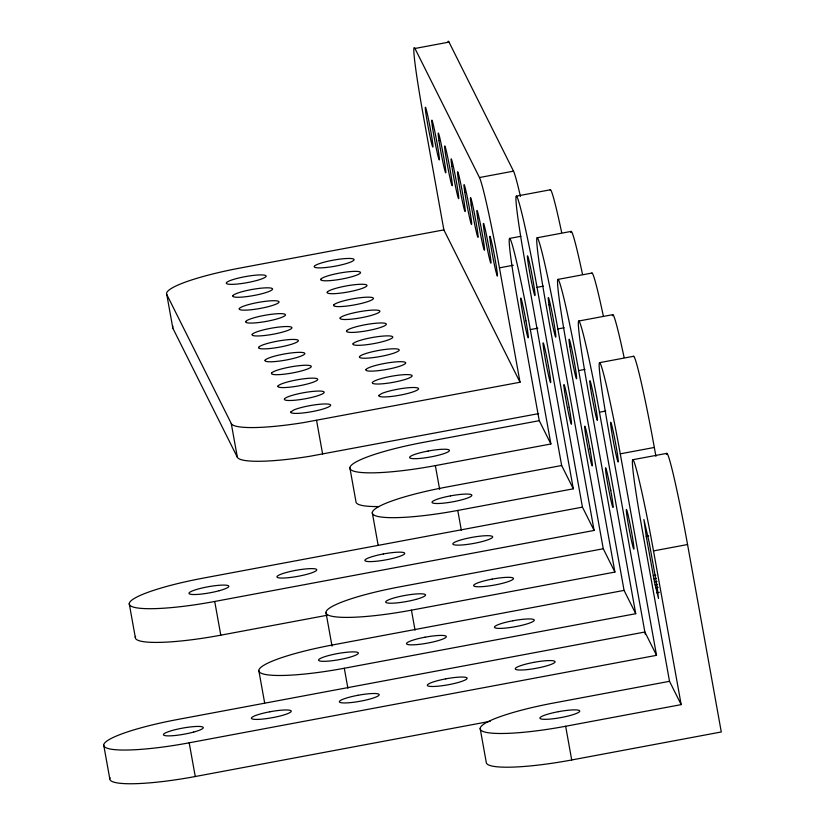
<?xml version="1.0" encoding="UTF-8"?>
<svg xmlns="http://www.w3.org/2000/svg" width="825" height="825" viewBox="0 0 825 825"><rect width="100%" height="100%" fill="white"/><g stroke="black" fill="none" stroke-linecap="round" stroke-linejoin="round"><path stroke-width="1.24" d="M443.871 229.886L240.446 267.97A80.933 12.519 -10.2 0 0 166.774 294.504L231.278 423.555A80.933 12.519 -10.2 0 0 304.105 422.513L520.028 382.243L443.871 229.886L423.287 115.49A80.902 3.63 79.4 0 1 414.965 48.479L449.006 42.106L513.511 171.157A80.902 3.63 79.4 0 1 520.42 196.402M414.965 48.479L479.469 177.53L513.511 171.157M516.326 196.154L550.378 189.781M509.592 238.415L520.936 236.29M537.137 237.775L571.178 231.402M479.469 177.53A80.902 3.63 79.4 0 1 499.445 267.847L513.315 265.248M557.937 279.407L591.989 273.034M561.65 465.506L446.119 487.132A80.902 12.519 -10.2 0 0 372.508 513.655A80.902 12.519 -10.2 0 0 457.772 510.438L573.303 488.812L561.65 465.506L525.391 264.021A80.902 3.63 79.4 0 1 517.069 197.01A80.902 3.63 79.4 0 1 537.044 287.327L543.345 286.151M539.241 420.678L423.71 442.303A80.902 12.519 -10.2 0 0 350.089 468.827A80.902 12.519 -10.2 0 0 435.363 465.609L550.894 443.984L539.241 420.678L518.657 306.281A80.902 3.63 79.4 0 1 510.324 239.271A80.902 3.63 79.4 0 1 530.31 329.588L537.869 328.175M578.748 321.028L612.8 314.655M582.45 507.138L203.074 578.15A80.902 12.519 -10.2 0 0 129.463 604.673A80.902 12.519 -10.2 0 0 214.727 601.466L594.103 530.444L582.45 507.138L546.202 305.642A80.902 3.63 79.4 0 1 537.869 238.631A80.902 3.63 79.4 0 1 557.855 328.948L564.156 327.772M599.558 362.66L633.6 356.287M603.261 548.759L399.785 586.853A80.902 12.519 -10.2 0 0 326.174 613.377A80.902 12.519 -10.2 0 0 411.438 610.16L614.914 572.076L603.261 548.759L567.002 347.263A80.902 3.63 79.4 0 1 558.68 280.263A80.902 3.63 79.4 0 1 578.655 370.58L584.966 369.404M166.774 294.504L172.848 328.216L237.352 457.267A80.933 12.519 -10.2 0 0 310.169 456.225L538.663 413.614M624.071 590.391L332.64 644.944A80.902 12.519 -10.2 0 0 259.029 671.467A80.902 12.519 -10.2 0 0 344.293 668.25L635.724 613.707L624.071 590.391L587.812 388.895A80.902 3.63 79.4 0 1 579.49 321.884A80.902 3.63 79.4 0 1 599.466 412.211L605.767 411.025M645.305 634.425L608.623 430.526A80.902 3.63 79.4 0 1 600.291 363.516A80.902 3.63 79.4 0 1 620.276 453.832L654.318 447.459L655.916 456.318M632.796 459.731L666.837 453.358M646.233 536.333L643.892 519.502L649.141 542.159L657.236 587.431L658.484 598.465L654.472 581.883L646.233 536.333L648.749 535.858M669.518 681.316L553.998 702.941A80.902 12.519 -10.2 0 0 480.377 729.475A80.902 12.519 -10.2 0 0 565.651 726.258L681.172 704.632L669.518 681.316L641.86 527.598A80.902 3.63 79.4 0 1 633.528 460.587A80.902 3.63 79.4 0 1 653.513 550.904L687.555 544.531L721.287 731.971L571.715 759.969A80.902 12.519 -10.2 0 1 486.234 762.228L480.171 728.516M135.589 636.384A80.902 12.519 -10.2 0 0 220.791 635.178L326.989 615.295M653.307 575.664L655.823 575.2M653.874 578.779L656.401 578.304M654.472 581.883L656.989 581.419M655.071 584.915L657.597 584.44M655.669 587.782L658.185 587.307M656.772 592.783L659.288 592.309M656.525 655.328L644.872 632.022L177.54 719.503A80.902 12.519 -10.2 0 0 103.929 746.027A80.902 12.519 -10.2 0 0 189.193 742.809L656.525 655.328L620.276 453.832M110.065 777.727A80.902 12.519 -10.2 0 0 195.257 776.521L490.267 721.298M653.513 550.904L681.172 704.632M599.466 412.211L635.724 613.707M578.655 370.58L614.914 572.076M557.855 328.948L594.103 530.444M537.044 287.327L573.303 488.812M530.31 329.588L550.894 443.984M499.445 267.847L520.028 382.243M565.651 726.258L571.715 759.969M457.772 510.438L461.371 530.423M435.363 465.609L439.632 489.338M411.438 610.16L415.037 630.145M372.292 512.696L378.139 545.16M349.882 467.868L355.946 501.579A80.902 12.519 -10.2 0 0 378.974 506.55M316.552 420.338L322.616 454.049M344.293 668.25L347.892 688.236M325.957 612.418L332.021 646.13M231.278 423.555L237.352 457.267M258.813 670.508L264.66 702.972M214.727 601.466L220.791 635.178M189.193 742.809L195.257 776.521M129.247 603.714L135.31 637.426M103.713 745.068L109.787 778.779M666.466 454.462A80.902 3.63 79.4 0 1 687.555 544.531M633.373 356.596A80.902 3.63 79.4 0 1 654.318 447.459M570.807 232.506A80.902 3.63 79.4 0 1 582.46 274.117M612.428 315.758A80.902 3.63 79.4 0 1 624.082 357.369M591.752 273.343A80.902 3.63 79.4 0 1 603.271 315.738M550.141 190.09A80.902 3.63 79.4 0 1 561.66 232.495M172.848 328.216A80.933 12.519 -10.2 0 1 172.92 326.205M448.037 41.559A80.902 3.63 79.4 0 1 449.006 42.106M226.38 282.851L226.359 283.346A20.223 3.125 -10.2 0 0 238.497 283.913L241.467 283.552A20.223 3.125 -10.2 0 0 266.083 275.911L265.609 275.509A20.223 3.125 -10.2 0 0 256.709 275.086L253.935 275.354A20.223 3.125 -10.2 0 0 226.38 282.851M232.825 295.752L232.805 296.257A20.223 3.125 -10.2 0 0 244.953 296.825L247.912 296.453A20.223 3.125 -10.2 0 0 272.528 288.822L272.054 288.41A20.223 3.125 -10.2 0 0 263.165 287.997L260.391 288.255A20.223 3.125 -10.2 0 0 232.825 295.752M239.281 308.663L239.26 309.158A20.223 3.125 -10.2 0 0 251.398 309.726L254.368 309.365A20.223 3.125 -10.2 0 0 278.984 301.723L278.51 301.311A20.223 3.125 -10.2 0 0 269.61 300.898L266.836 301.156A20.223 3.125 -10.2 0 0 239.281 308.663M245.726 321.564L245.706 322.07A20.223 3.125 -10.2 0 0 257.854 322.637L260.813 322.266A20.223 3.125 -10.2 0 0 285.429 314.634L284.955 314.222A20.223 3.125 -10.2 0 0 276.066 313.809L273.292 314.067A20.223 3.125 -10.2 0 0 245.726 321.564M252.182 334.465L252.161 334.971A20.223 3.125 -10.2 0 0 264.299 335.538L267.269 335.177A20.223 3.125 -10.2 0 0 291.885 327.535L291.411 327.123A20.223 3.125 -10.2 0 0 282.511 326.71L279.737 326.968A20.223 3.125 -10.2 0 0 252.182 334.465M258.627 347.377L258.607 347.872A20.223 3.125 -10.2 0 0 270.755 348.439L273.714 348.078A20.223 3.125 -10.2 0 0 298.33 340.436L297.856 340.034A20.223 3.125 -10.2 0 0 288.967 339.611L286.192 339.869A20.223 3.125 -10.2 0 0 258.627 347.377M265.073 360.278L265.062 360.783A20.223 3.125 -10.2 0 0 277.2 361.35L280.17 360.979A20.223 3.125 -10.2 0 0 304.786 353.347L304.312 352.935A20.223 3.125 -10.2 0 0 295.412 352.522L292.638 352.78A20.223 3.125 -10.2 0 0 265.073 360.278M271.528 373.178L271.507 373.684A20.223 3.125 -10.2 0 0 283.656 374.251L286.615 373.89A20.223 3.125 -10.2 0 0 311.231 366.248L310.757 365.836A20.223 3.125 -10.2 0 0 301.868 365.423L299.093 365.681A20.223 3.125 -10.2 0 0 271.528 373.178M277.973 386.09L277.963 386.585A20.223 3.125 -10.2 0 0 290.101 387.152L293.071 386.791A20.223 3.125 -10.2 0 0 317.687 379.149L317.213 378.747A20.223 3.125 -10.2 0 0 308.313 378.324L305.539 378.593A20.223 3.125 -10.2 0 0 277.973 386.09M284.429 398.991L284.408 399.496A20.223 3.125 -10.2 0 0 296.557 400.063L299.516 399.692A20.223 3.125 -10.2 0 0 324.132 392.061L323.658 391.648A20.223 3.125 -10.2 0 0 314.768 391.236L311.994 391.493A20.223 3.125 -10.2 0 0 284.429 398.991M290.874 411.902L290.864 412.397A20.223 3.125 -10.2 0 0 303.002 412.964L305.972 412.603A20.223 3.125 -10.2 0 0 330.588 404.962L330.113 404.549A20.223 3.125 -10.2 0 0 321.214 404.137L318.44 404.394A20.223 3.125 -10.2 0 0 293.803 409.973L290.874 411.902M314.325 266.382L314.315 266.887A20.223 3.125 -10.2 0 0 326.452 267.455L329.423 267.094A20.223 3.125 -10.2 0 0 354.028 259.452L353.564 259.04A20.223 3.125 -10.2 0 0 344.664 258.627L341.89 258.885A20.223 3.125 -10.2 0 0 314.325 266.382M320.781 279.293L320.76 279.788A20.223 3.125 -10.2 0 0 332.908 280.356L335.868 279.995A20.223 3.125 -10.2 0 0 360.484 272.353L360.009 271.951A20.223 3.125 -10.2 0 0 351.12 271.528L348.336 271.786A20.223 3.125 -10.2 0 0 320.781 279.293M327.226 292.194L327.216 292.7A20.223 3.125 -10.2 0 0 339.353 293.267L342.323 292.896A20.223 3.125 -10.2 0 0 366.929 285.264L366.455 284.852A20.223 3.125 -10.2 0 0 357.565 284.439L354.791 284.697A20.223 3.125 -10.2 0 0 327.226 292.194M333.682 305.095L333.661 305.601A20.223 3.125 -10.2 0 0 345.799 306.168L348.769 305.807A20.223 3.125 -10.2 0 0 373.385 298.165L372.91 297.753A20.223 3.125 -10.2 0 0 364.021 297.34L361.237 297.598A20.223 3.125 -10.2 0 0 333.682 305.095M340.127 318.007L340.117 318.502A20.223 3.125 -10.2 0 0 352.254 319.069L355.224 318.708A20.223 3.125 -10.2 0 0 379.83 311.066L379.356 310.664A20.223 3.125 -10.2 0 0 370.466 310.241L367.692 310.509A20.223 3.125 -10.2 0 0 340.127 318.007M346.582 330.907L346.562 331.413A20.223 3.125 -10.2 0 0 358.7 331.98L361.67 331.609A20.223 3.125 -10.2 0 0 386.286 323.978L385.811 323.565A20.223 3.125 -10.2 0 0 376.922 323.153L374.137 323.41A20.223 3.125 -10.2 0 0 346.582 330.907M353.028 343.819L353.017 344.314A20.223 3.125 -10.2 0 0 365.155 344.881L368.125 344.52A20.223 3.125 -10.2 0 0 392.731 336.878L392.257 336.466A20.223 3.125 -10.2 0 0 383.367 336.053L380.593 336.311A20.223 3.125 -10.2 0 0 353.028 343.819M359.483 356.72L359.463 357.225A20.223 3.125 -10.2 0 0 371.601 357.792L374.571 357.421A20.223 3.125 -10.2 0 0 399.187 349.79L398.712 349.377A20.223 3.125 -10.2 0 0 389.823 348.965L387.038 349.222A20.223 3.125 -10.2 0 0 359.483 356.72M365.929 369.621L365.918 370.126A20.223 3.125 -10.2 0 0 378.056 370.693L381.026 370.332A20.223 3.125 -10.2 0 0 405.632 362.691L405.157 362.278A20.223 3.125 -10.2 0 0 396.268 361.866L393.494 362.123A20.223 3.125 -10.2 0 0 365.929 369.621M372.384 382.532L372.364 383.027A20.223 3.125 -10.2 0 0 384.502 383.594L387.472 383.233A20.223 3.125 -10.2 0 0 412.088 375.592L411.613 375.189A20.223 3.125 -10.2 0 0 402.724 374.767L399.939 375.024A20.223 3.125 -10.2 0 0 372.384 382.532M378.83 395.433L378.819 395.938A20.223 3.125 -10.2 0 0 390.957 396.505L393.927 396.134A20.223 3.125 -10.2 0 0 418.533 388.503L418.058 388.09A20.223 3.125 -10.2 0 0 409.169 387.678L406.395 387.936A20.223 3.125 -10.2 0 0 381.748 393.515L378.83 395.433M219.213 590.71L216.418 591.432A20.223 3.125 -10.2 0 1 189.038 593.526A20.223 3.125 -10.2 0 1 213.654 585.884L216.614 585.523A20.223 3.125 -10.2 0 1 228.762 586.09A20.223 3.125 -10.2 0 1 219.213 590.71M415.924 599.414L413.129 600.126A20.223 3.125 -10.2 0 1 385.749 602.219A20.223 3.125 -10.2 0 1 410.365 594.588L413.325 594.227A20.223 3.125 -10.2 0 1 425.473 594.784A20.223 3.125 -10.2 0 1 415.924 599.414M348.779 657.504L345.984 658.226A20.223 3.125 -10.2 0 1 318.605 660.32A20.223 3.125 -10.2 0 1 343.221 652.678L346.18 652.317A20.223 3.125 -10.2 0 1 358.328 652.884A20.223 3.125 -10.2 0 1 348.779 657.504M193.679 732.064L190.895 732.775A20.223 3.125 -10.2 0 1 163.505 734.869A20.223 3.125 -10.2 0 1 188.121 727.238L191.091 726.866A20.223 3.125 -10.2 0 1 203.228 727.433A20.223 3.125 -10.2 0 1 193.679 732.064M428.082 451.048L424.988 451.657A20.223 3.125 -10.2 0 0 409.674 457.679A20.223 3.125 -10.2 0 0 427.866 457.421L430.99 456.875A20.223 3.125 -10.2 0 0 449.398 450.244A20.223 3.125 -10.2 0 0 428.082 451.048M450.481 495.877L447.397 496.495A20.223 3.125 -10.2 0 0 432.083 502.507A20.223 3.125 -10.2 0 0 450.275 502.25L453.399 501.703A20.223 3.125 -10.2 0 0 471.807 495.072A20.223 3.125 -10.2 0 0 450.481 495.877M295.391 570.426L292.308 571.044A20.223 3.125 -10.2 0 0 276.994 577.057A20.223 3.125 -10.2 0 0 295.185 576.799L298.31 576.252A20.223 3.125 -10.2 0 0 316.707 569.621A20.223 3.125 -10.2 0 0 295.391 570.426M383.347 553.967L380.263 554.586A20.223 3.125 -10.2 0 0 364.939 560.598A20.223 3.125 -10.2 0 0 383.14 560.34L386.265 559.793A20.223 3.125 -10.2 0 0 404.662 553.163A20.223 3.125 -10.2 0 0 383.347 553.967M471.302 537.498L468.208 538.117A20.223 3.125 -10.2 0 0 452.894 544.129A20.223 3.125 -10.2 0 0 471.085 543.871L474.21 543.324A20.223 3.125 -10.2 0 0 492.618 536.693A20.223 3.125 -10.2 0 0 471.302 537.498M492.102 579.129L489.019 579.748A20.223 3.125 -10.2 0 0 473.705 585.76A20.223 3.125 -10.2 0 0 491.896 585.502L495.021 584.956A20.223 3.125 -10.2 0 0 513.428 578.325A20.223 3.125 -10.2 0 0 492.102 579.129M424.957 637.22L421.874 637.838A20.223 3.125 -10.2 0 0 406.56 643.851A20.223 3.125 -10.2 0 0 424.751 643.593L427.876 643.046A20.223 3.125 -10.2 0 0 446.284 636.415A20.223 3.125 -10.2 0 0 424.957 637.22M512.913 620.761L509.829 621.369A20.223 3.125 -10.2 0 0 494.515 627.392A20.223 3.125 -10.2 0 0 512.707 627.134L515.831 626.587A20.223 3.125 -10.2 0 0 534.229 619.957A20.223 3.125 -10.2 0 0 512.913 620.761M269.868 711.779L266.774 712.398A20.223 3.125 -10.2 0 0 251.46 718.41A20.223 3.125 -10.2 0 0 269.651 718.152L272.776 717.606A20.223 3.125 -10.2 0 0 291.184 710.975A20.223 3.125 -10.2 0 0 269.868 711.779M357.813 695.31L354.729 695.929A20.223 3.125 -10.2 0 0 339.415 701.941A20.223 3.125 -10.2 0 0 357.607 701.683L360.731 701.137A20.223 3.125 -10.2 0 0 379.139 694.506A20.223 3.125 -10.2 0 0 357.813 695.31M445.768 678.851L442.685 679.47A20.223 3.125 -10.2 0 0 427.371 685.482A20.223 3.125 -10.2 0 0 445.562 685.224L448.687 684.678A20.223 3.125 -10.2 0 0 467.084 678.047A20.223 3.125 -10.2 0 0 445.768 678.851M533.723 662.382L530.63 663.001A20.223 3.125 -10.2 0 0 515.316 669.013A20.223 3.125 -10.2 0 0 533.507 668.755L536.632 668.209A20.223 3.125 -10.2 0 0 555.039 661.578A20.223 3.125 -10.2 0 0 533.723 662.382M558.36 711.686L555.266 712.305A20.223 3.125 -10.2 0 0 539.952 718.317A20.223 3.125 -10.2 0 0 558.143 718.059L561.268 717.513A20.223 3.125 -10.2 0 0 579.676 710.882A20.223 3.125 -10.2 0 0 558.36 711.686M425.576 107.477L425.391 107.26A20.223 0.907 79.4 0 0 425.855 113.221L426.216 115.613A20.223 0.907 79.4 0 0 432.382 146.108L432.651 146.809A20.223 0.907 79.4 0 0 432.022 138.672L431.599 135.991A20.223 0.907 79.4 0 0 425.576 107.477M483.636 223.616L483.45 223.41A20.223 0.907 79.4 0 0 483.914 229.371L484.265 231.763A20.223 0.907 79.4 0 0 490.442 262.257L490.71 262.948A20.223 0.907 79.4 0 0 490.071 254.812L489.648 252.13A20.223 0.907 79.4 0 0 483.636 223.616M490.081 236.528L489.895 236.311A20.223 0.907 79.4 0 0 490.359 242.272L490.72 244.664A20.223 0.907 79.4 0 0 495.629 270.383L497.155 275.859A20.223 0.907 79.4 0 0 496.526 267.713L496.103 265.042A20.223 0.907 79.4 0 0 490.081 236.528M531.527 282.006L530.331 275.87A20.223 0.907 79.4 0 1 527.68 256.008A20.223 0.907 79.4 0 1 533.208 281.624L534.126 287.193A20.223 0.907 79.4 0 1 534.755 295.34A20.223 0.907 79.4 0 1 531.527 282.006M631.579 532.187L631.001 529.072A20.223 0.907 79.4 0 0 626.577 509.613A20.223 0.907 79.4 0 0 628.124 523.318L628.66 526.36A20.223 0.907 79.4 0 0 633.662 548.945A20.223 0.907 79.4 0 0 631.579 532.187M610.768 490.555L610.191 487.451A20.223 0.907 79.4 0 0 605.777 467.981A20.223 0.907 79.4 0 0 607.313 481.687L607.85 484.729A20.223 0.907 79.4 0 0 612.851 507.313A20.223 0.907 79.4 0 0 610.768 490.555M589.958 448.934L589.39 445.82A20.223 0.907 79.4 0 0 584.966 426.35A20.223 0.907 79.4 0 0 586.513 440.065L587.049 443.108A20.223 0.907 79.4 0 0 592.041 465.682A20.223 0.907 79.4 0 0 589.958 448.934M569.147 407.302L568.58 404.188A20.223 0.907 79.4 0 0 564.156 384.718A20.223 0.907 79.4 0 0 565.702 398.434L566.239 401.476A20.223 0.907 79.4 0 0 571.23 424.05A20.223 0.907 79.4 0 0 569.147 407.302M548.347 365.681L547.769 362.567A20.223 0.907 79.4 0 0 543.355 343.097A20.223 0.907 79.4 0 0 544.892 356.812L545.428 359.855A20.223 0.907 79.4 0 0 550.43 382.429A20.223 0.907 79.4 0 0 548.347 365.681M525.938 320.853L525.37 317.738A20.223 0.907 79.4 0 0 520.946 298.268A20.223 0.907 79.4 0 0 522.493 311.984L523.029 315.026A20.223 0.907 79.4 0 0 528.021 337.6A20.223 0.907 79.4 0 0 525.938 320.853M611.418 429.825A20.223 0.907 79.4 0 0 617.987 461.845A20.223 0.907 79.4 0 0 613.944 434.868A20.223 0.907 79.4 0 0 611.418 429.825M548.996 304.941A20.223 0.907 79.4 0 0 555.565 336.961A20.223 0.907 79.4 0 0 551.512 309.983A20.223 0.907 79.4 0 0 548.996 304.941M590.607 388.193A20.223 0.907 79.4 0 0 597.176 420.214A20.223 0.907 79.4 0 0 593.134 393.247A20.223 0.907 79.4 0 0 590.607 388.193M569.807 346.572A20.223 0.907 79.4 0 0 576.376 378.593A20.223 0.907 79.4 0 0 572.323 351.615A20.223 0.907 79.4 0 0 569.807 346.572M471.24 205.116A20.223 0.907 79.4 0 0 477.809 237.146A20.223 0.907 79.4 0 0 473.767 210.169A20.223 0.907 79.4 0 0 471.24 205.116M445.438 153.502A20.223 0.907 79.4 0 0 452.007 185.522A20.223 0.907 79.4 0 0 447.965 158.544A20.223 0.907 79.4 0 0 445.438 153.502M477.685 218.027A20.223 0.907 79.4 0 0 484.254 250.047A20.223 0.907 79.4 0 0 480.212 223.07A20.223 0.907 79.4 0 0 477.685 218.027M432.537 127.689A20.223 0.907 79.4 0 0 439.106 159.71A20.223 0.907 79.4 0 0 435.064 132.743A20.223 0.907 79.4 0 0 432.537 127.689M464.784 192.215A20.223 0.907 79.4 0 0 471.353 224.235A20.223 0.907 79.4 0 0 467.311 197.257A20.223 0.907 79.4 0 0 464.784 192.215M438.983 140.601A20.223 0.907 79.4 0 0 445.552 172.621A20.223 0.907 79.4 0 0 441.509 145.643A20.223 0.907 79.4 0 0 438.983 140.601M451.883 166.403A20.223 0.907 79.4 0 0 458.452 198.433A20.223 0.907 79.4 0 0 454.41 171.456A20.223 0.907 79.4 0 0 451.883 166.403M458.339 179.314A20.223 0.907 79.4 0 0 464.908 211.334A20.223 0.907 79.4 0 0 460.866 184.357A20.223 0.907 79.4 0 0 458.339 179.314"/></g></svg>
